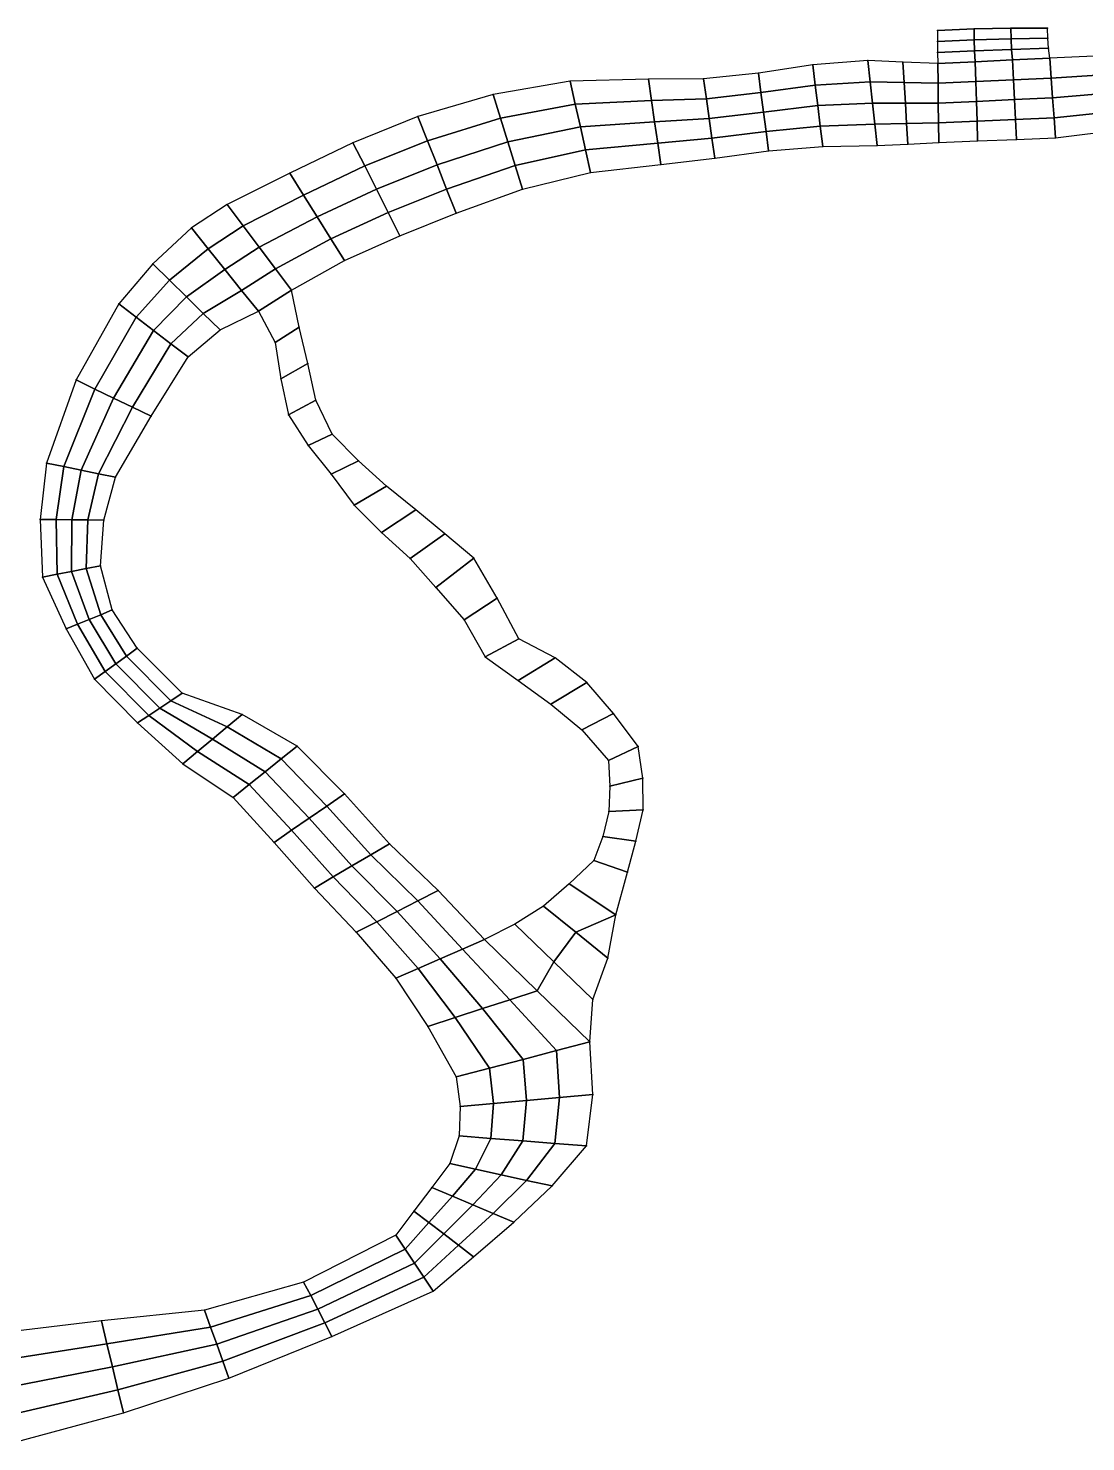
# Model space of a CAD drawing. Extents: x 391089 to 406232, y 6461839 to 6471033.
# Drawn here: x 396727 to 398643, y 6464201 to 6466760 of the extents above; entities that cross this region are included whole.
import ezdxf

# ---------------------------------------------------------------- set-up
doc = ezdxf.new("R2010")
doc.units = 0
for name, color, linetype in [('MESH_BOUND', 25, 'CONTINUOUS'), ('MESH_ELEMS', 18, 'CONTINUOUS'), ('MESH_NDSTRNGS', 17, 'CONTINUOUS'), ('MESH_NODES', 18, 'CONTINUOUS')]:
    doc.layers.add(name, color=color, linetype=linetype)

msp = doc.modelspace()

# ---------------------------------------------------------------- linework, layer by layer
at = {"layer": 'MESH_BOUND', "color": 25}
for points in [[(398440.506, 6466758.87, -0.502), (398374, 6466756.2, -0.502)], [(398374, 6466756.2, -0.502), (398374, 6466736.19, -0.502)], [(398507.041, 6466760.1, -0.502), (398440.506, 6466758.87, -0.502)], [(398573.6, 6466760.1, -0.503), (398507.041, 6466760.1, -0.502)], [(398574.15, 6466742.06, -0.503), (398573.6, 6466760.1, -0.503)], [(398575.334, 6466724.07, -0.548), (398574.15, 6466742.06, -0.503)], [(398374, 6466736.19, -0.502), (398374.209, 6466716.18, -0.507)], [(398374.209, 6466716.18, -0.507), (398374.85, 6466696.18, -0.644)], [(398577.619, 6466706.16, -0.896), (398575.334, 6466724.07, -0.548)], [(398148.413, 6466693.99, -0.838), (398049.806, 6466678.96, -0.922)], [(398248.01, 6466701.51, -0.782), (398148.413, 6466693.99, -0.838)], [(398311.43, 6466698.84, -0.735), (398248.01, 6466701.51, -0.782)], [(398374.85, 6466696.18, -0.644), (398311.43, 6466698.84, -0.735)], [(398697.674, 6466711.51, -1.21), (398577.619, 6466706.16, -0.896)], [(397850.862, 6466668.19, -1.063), (397708.983, 6466664.3, -1.068)], [(397950.651, 6466668.48, -1.01), (397850.862, 6466668.19, -1.063)], [(398049.806, 6466678.96, -0.922), (397950.651, 6466668.48, -1.01)], [(397569.343, 6466640.05, -1.029), (397433.137, 6466600.11, -0.996)], [(397708.983, 6466664.3, -1.068), (397569.343, 6466640.05, -1.029)], [(397433.137, 6466600.11, -0.996), (397315.493, 6466552.93, -1.01)], [(398587.827, 6466561.68, -1.343), (398709.532, 6466576.94, -1.195)], [(397315.493, 6466552.93, -1.01), (397201.257, 6466497.53, -1.034)], [(397970.703, 6466525.09, -1.355), (398068.342, 6466538.03, -1.371)], [(398068.342, 6466538.03, -1.371), (398166.296, 6466546.2, -1.389)], [(398166.296, 6466546.2, -1.389), (398264.779, 6466547.84, -1.391)], [(398264.779, 6466547.84, -1.391), (398320.64, 6466550.5, -1.398)], [(398320.64, 6466550.5, -1.398), (398376.501, 6466553.16, -1.474)], [(398376.501, 6466553.16, -1.474), (398446.943, 6466556, -1.569)], [(398446.943, 6466556, -1.569), (398517.385, 6466558.84, -1.529)], [(398517.385, 6466558.84, -1.529), (398587.827, 6466561.68, -1.343)], [(397745.879, 6466498.71, -1.239), (397872.9, 6466513.43, -1.327)], [(397872.9, 6466513.43, -1.327), (397970.703, 6466525.09, -1.355)], [(397201.257, 6466497.53, -1.034), (397087.487, 6466441.29, -1.041)], [(397622.46, 6466468.75, -1.039), (397745.879, 6466498.71, -1.239)], [(397502.293, 6466425.04, -0.774), (397622.46, 6466468.75, -1.039)], [(397087.487, 6466441.29, -1.041), (397022.806, 6466398.79, -1.108)], [(397400.255, 6466384.46, -0.585), (397502.293, 6466425.04, -0.774)], [(397022.806, 6466398.79, -1.108), (396952.929, 6466333.77, -1.285)], [(397299.982, 6466339.53, -0.519), (397400.255, 6466384.46, -0.585)], [(396952.929, 6466333.77, -1.285), (396891.4, 6466261.05, -1.47)], [(397204.2, 6466285.8, -0.508), (397299.982, 6466339.53, -0.519)], [(397218.082, 6466219.21, -0.508), (397204.2, 6466285.8, -0.508)], [(396891.4, 6466261.05, -1.47), (396814.082, 6466123.32, -1.551)], [(397074.946, 6466213.88, -0.507), (397144.2, 6466247.6, -0.507)], [(397144.2, 6466247.6, -0.507), (397174.578, 6466191.19, -0.508)], [(397016.85, 6466165, -0.523), (397074.946, 6466213.88, -0.507)], [(397233.604, 6466152.97, -0.509), (397218.082, 6466219.21, -0.508)], [(397174.578, 6466191.19, -0.508), (397184.794, 6466125.42, -0.509)], [(396949.936, 6466057.78, -0.593), (397016.85, 6466165, -0.523)], [(397248.178, 6466086.53, -0.51), (397233.604, 6466152.97, -0.509)], [(396814.082, 6466123.32, -1.551), (396760.55, 6465972.9, -1.555)], [(397184.794, 6466125.42, -0.509), (397198.532, 6466060.26, -0.51)], [(397277.824, 6466025.44, -0.512), (397248.178, 6466086.53, -0.51)], [(396885.625, 6465947.17, -0.754), (396949.936, 6466057.78, -0.593)], [(397198.532, 6466060.26, -0.51), (397234.209, 6466004.65, -0.512)], [(397325.6, 6465977.1, -0.512), (397277.824, 6466025.44, -0.512)], [(397234.209, 6466004.65, -0.512), (397275.925, 6465952.8, -0.512)], [(397376.156, 6465931.18, -0.51), (397325.6, 6465977.1, -0.512)], [(396760.55, 6465972.9, -1.555), (396749.129, 6465870.75, -1.583)], [(397275.925, 6465952.8, -0.512), (397317.823, 6465896.37, -0.51)], [(396863.964, 6465869.61, -0.966), (396885.625, 6465947.17, -0.754)], [(397429.411, 6465888.42, -0.507), (397376.156, 6465931.18, -0.51)], [(397317.823, 6465896.37, -0.51), (397367.402, 6465847.25, -0.507)], [(397482.131, 6465845, -0.506), (397429.411, 6465888.42, -0.507)], [(396749.129, 6465870.75, -1.583), (396753.392, 6465766.29, -1.698)], [(396858.32, 6465786.96, -1.111), (396863.964, 6465869.61, -0.966)], [(397367.402, 6465847.25, -0.507), (397419.183, 6465799.94, -0.506)], [(397534.2, 6465800.8, -0.506), (397482.131, 6465845, -0.506)], [(397419.183, 6465799.94, -0.506), (397465.8, 6465747.3, -0.506)], [(397576.582, 6465728.48, -0.507), (397534.2, 6465800.8, -0.506)], [(396879.476, 6465706.95, -1.102), (396858.32, 6465786.96, -1.111)], [(396753.392, 6465766.29, -1.698), (396795.79, 6465672.66, -1.87)], [(397465.8, 6465747.3, -0.506), (397516.86, 6465689.32, -0.507)], [(397615.8, 6465654.4, -0.516), (397576.582, 6465728.48, -0.507)], [(396924.6, 6465637.5, -0.967), (396879.476, 6465706.95, -1.102)], [(396795.79, 6465672.66, -1.87), (396847.096, 6465581.56, -1.981)], [(397516.86, 6465689.32, -0.507), (397555.2, 6465622.2, -0.516)], [(397681.689, 6465620.46, -0.566), (397615.8, 6465654.4, -0.516)], [(397005.91, 6465556.07, -0.811), (396924.6, 6465637.5, -0.967)], [(397555.2, 6465622.2, -0.516), (397614.649, 6465579.24, -0.566)], [(397739.042, 6465575.29, -0.655), (397681.689, 6465620.46, -0.566)], [(396847.096, 6465581.56, -1.981), (396925.294, 6465502.35, -1.901)], [(397614.649, 6465579.24, -0.566), (397674.098, 6465536.28, -0.655)], [(397787.463, 6465519.29, -0.688), (397739.042, 6465575.29, -0.655)], [(397114.707, 6465517.76, -0.737), (397005.91, 6465556.07, -0.811)], [(397214.525, 6465460.25, -0.82), (397114.707, 6465517.76, -0.737)], [(397674.098, 6465536.28, -0.655), (397730.175, 6465489.64, -0.688)], [(397831.8, 6465459.9, -0.618), (397787.463, 6465519.29, -0.688)], [(396925.294, 6465502.35, -1.901), (397007.221, 6465428.3, -1.644)], [(397730.175, 6465489.64, -0.688), (397778.2, 6465434.2, -0.618)], [(397299.852, 6465373.92, -1.005), (397214.525, 6465460.25, -0.82)], [(397840.647, 6465402.3, -0.547), (397831.8, 6465459.9, -0.618)], [(397007.221, 6465428.3, -1.644), (397098.65, 6465367.65, -1.345)], [(397778.2, 6465434.2, -0.618), (397780.578, 6465387.85, -0.547)], [(397780.578, 6465387.85, -0.547), (397779.232, 6465341.86, -0.545)], [(397841.4, 6465345.04, -0.545), (397840.647, 6465402.3, -0.547)], [(397098.65, 6465367.65, -1.345), (397172.655, 6465286.04, -1.075)], [(397381.56, 6465283.29, -1.109), (397299.852, 6465373.92, -1.005)], [(397779.232, 6465341.86, -0.545), (397768.121, 6465296.8, -0.558)], [(397827.825, 6465288.37, -0.558), (397841.4, 6465345.04, -0.545)], [(397172.655, 6465286.04, -1.075), (397245.648, 6465203.5, -0.884)], [(397469.939, 6465198.92, -1.078), (397381.56, 6465283.29, -1.109)], [(397768.121, 6465296.8, -0.558), (397751.5, 6465253.5, -0.56)], [(397812.548, 6465232.14, -0.56), (397827.825, 6465288.37, -0.558)], [(397751.5, 6465253.5, -0.56), (397707.252, 6465211.08, -0.598)], [(397791.558, 6465155.05, -0.62), (397812.548, 6465232.14, -0.56)], [(397707.252, 6465211.08, -0.598), (397660.873, 6465170.61, -0.671)], [(397245.648, 6465203.5, -0.884), (397321.391, 6465123.47, -0.857)], [(397553.7, 6465110.1, -0.959), (397469.939, 6465198.92, -1.078)], [(397660.873, 6465170.61, -0.671), (397608.653, 6465137.98, -0.752)], [(397777.346, 6465076.41, -0.674), (397791.558, 6465155.05, -0.62)], [(397608.653, 6465137.98, -0.752), (397553.7, 6465110.1, -0.959)], [(397321.391, 6465123.47, -0.857), (397393.4, 6465040.25, -0.982)], [(397749.779, 6465001.79, -0.749), (397777.346, 6465076.41, -0.674)], [(397393.4, 6465040.25, -0.982), (397450.843, 6464952.96, -1.175)], [(397744.65, 6464924.75, -0.908), (397749.779, 6465001.79, -0.749)], [(397450.843, 6464952.96, -1.175), (397502.3, 6464861.7, -1.369)], [(397749.74, 6464829.36, -0.916), (397744.65, 6464924.75, -0.908)], [(397502.3, 6464861.7, -1.369), (397509.821, 6464808.11, -1.484)], [(397738.698, 6464736.59, -1.034), (397749.74, 6464829.36, -0.916)], [(397509.821, 6464808.11, -1.484), (397507.647, 6464754.58, -1.456)], [(397507.647, 6464754.58, -1.456), (397491.225, 6464704.57, -1.273)], [(397676.074, 6464664.02, -1.391), (397738.698, 6464736.59, -1.034)], [(397491.225, 6464704.57, -1.273), (397458.611, 6464661.39, -1.022)], [(397458.611, 6464661.39, -1.022), (397425.999, 6464618.21, -0.871)], [(397606.575, 6464598.34, -1.872), (397676.074, 6464664.02, -1.391)], [(397425.999, 6464618.21, -0.871), (397393.383, 6464575.03, -0.883)], [(397533.76, 6464535.99, -2.222), (397606.575, 6464598.34, -1.872)], [(397393.383, 6464575.03, -0.883), (397226.132, 6464490.12, -0.944)], [(397460.945, 6464473.64, -2.341), (397533.76, 6464535.99, -2.222)], [(397226.132, 6464490.12, -0.944), (397046.554, 6464438.87, -0.971)], [(397277.418, 6464391.25, -2.336), (397460.945, 6464473.64, -2.341)], [(397046.554, 6464438.87, -0.971), (396859.738, 6464419.93, -1.006)], [(396859.738, 6464419.93, -1.006), (396673.279, 6464397.68, -1.081)], [(397090.848, 6464316.26, -2.259), (397277.418, 6464391.25, -2.336)], [(396899.805, 6464253.33, -2.105), (397090.848, 6464316.26, -2.259)], [(396705.567, 6464200.94, -1.947), (396899.805, 6464253.33, -2.105)]]:
    msp.add_polyline3d(points, dxfattribs=at)
at = {"layer": 'MESH_ELEMS', "color": 178}
for points in [[(398440.506, 6466758.87, -0.502), (398374, 6466756.2, -0.502), (398374, 6466736.19, -0.502), (398440.699, 6466739.06, -0.502)], [(398507.041, 6466760.1, -0.502), (398440.506, 6466758.87, -0.502), (398440.699, 6466739.06, -0.502), (398507.416, 6466740.97, -0.502)], [(398573.6, 6466760.1, -0.503), (398507.041, 6466760.1, -0.502), (398507.416, 6466740.97, -0.502), (398574.15, 6466742.06, -0.503)], [(398574.15, 6466742.06, -0.503), (398507.416, 6466740.97, -0.502), (398508.283, 6466721.87, -0.533), (398575.334, 6466724.07, -0.548)], [(398440.699, 6466739.06, -0.502), (398374, 6466736.19, -0.502), (398374.209, 6466716.18, -0.507), (398441.241, 6466719.26, -0.512)], [(398441.241, 6466719.26, -0.512), (398374.209, 6466716.18, -0.507), (398374.85, 6466696.18, -0.644), (398442.44, 6466699.51, -0.637)], [(398507.416, 6466740.97, -0.502), (398440.699, 6466739.06, -0.502), (398441.241, 6466719.26, -0.512), (398508.283, 6466721.87, -0.533)], [(398508.283, 6466721.87, -0.533), (398441.241, 6466719.26, -0.512), (398442.44, 6466699.51, -0.637), (398510.029, 6466702.83, -0.715)], [(398575.334, 6466724.07, -0.548), (398508.283, 6466721.87, -0.533), (398510.029, 6466702.83, -0.715), (398577.619, 6466706.16, -0.896)], [(398148.413, 6466693.99, -0.838), (398049.806, 6466678.96, -0.922), (398054.441, 6466643.73, -1.17), (398152.884, 6466657.04, -1.076)], [(398248.01, 6466701.51, -0.782), (398148.413, 6466693.99, -0.838), (398152.884, 6466657.04, -1.076), (398252.203, 6466663.09, -1.023)], [(398311.43, 6466698.84, -0.735), (398248.01, 6466701.51, -0.782), (398252.203, 6466663.09, -1.023), (398313.733, 6466661.76, -0.984)], [(398374.85, 6466696.18, -0.644), (398311.43, 6466698.84, -0.735), (398313.733, 6466661.76, -0.984), (398375.263, 6466660.42, -0.979)], [(398442.44, 6466699.51, -0.637), (398374.85, 6466696.18, -0.644), (398375.263, 6466660.42, -0.979), (398443.566, 6466663.63, -1.049)], [(398510.029, 6466702.83, -0.715), (398442.44, 6466699.51, -0.637), (398443.566, 6466663.63, -1.049), (398511.868, 6466666.84, -1.168)], [(398577.619, 6466706.16, -0.896), (398510.029, 6466702.83, -0.715), (398511.868, 6466666.84, -1.168), (398580.171, 6466670.04, -1.295)], [(398697.674, 6466711.51, -1.21), (398577.619, 6466706.16, -0.896), (398580.171, 6466670.04, -1.295), (398700.639, 6466677.87, -1.39)], [(397850.862, 6466668.19, -1.063), (397708.983, 6466664.3, -1.068), (397718.207, 6466622.9, -1.297), (397856.372, 6466629.5, -1.329)], [(397950.651, 6466668.48, -1.01), (397850.862, 6466668.19, -1.063), (397856.372, 6466629.5, -1.329), (397955.664, 6466632.63, -1.276)], [(398049.806, 6466678.96, -0.922), (397950.651, 6466668.48, -1.01), (397955.664, 6466632.63, -1.276), (398054.441, 6466643.73, -1.17)], [(398511.868, 6466666.84, -1.168), (398443.566, 6466663.63, -1.049), (398444.691, 6466627.75, -1.547), (398513.707, 6466630.84, -1.622)], [(398580.171, 6466670.04, -1.295), (398511.868, 6466666.84, -1.168), (398513.707, 6466630.84, -1.622), (398582.723, 6466633.92, -1.605)], [(398700.639, 6466677.87, -1.39), (398580.171, 6466670.04, -1.295), (398582.723, 6466633.92, -1.605), (398703.603, 6466644.23, -1.562)], [(397569.343, 6466640.05, -1.029), (397433.137, 6466600.11, -0.996), (397450.426, 6466556.34, -1.038), (397582.622, 6466597.23, -1.176)], [(397708.983, 6466664.3, -1.068), (397569.343, 6466640.05, -1.029), (397582.622, 6466597.23, -1.176), (397718.207, 6466622.9, -1.297)], [(398054.441, 6466643.73, -1.17), (397955.664, 6466632.63, -1.276), (397960.677, 6466596.79, -1.627), (398059.075, 6466608.49, -1.529)], [(398152.884, 6466657.04, -1.076), (398054.441, 6466643.73, -1.17), (398059.075, 6466608.49, -1.529), (398157.355, 6466620.1, -1.452)], [(398252.203, 6466663.09, -1.023), (398152.884, 6466657.04, -1.076), (398157.355, 6466620.1, -1.452), (398256.395, 6466624.68, -1.417)], [(398313.733, 6466661.76, -0.984), (398252.203, 6466663.09, -1.023), (398256.395, 6466624.68, -1.417), (398316.035, 6466624.67, -1.399)], [(398375.263, 6466660.42, -0.979), (398313.733, 6466661.76, -0.984), (398316.035, 6466624.67, -1.399), (398375.675, 6466624.67, -1.438)], [(398443.566, 6466663.63, -1.049), (398375.263, 6466660.42, -0.979), (398375.675, 6466624.67, -1.438), (398444.691, 6466627.75, -1.547)], [(398703.603, 6466644.23, -1.562), (398582.723, 6466633.92, -1.605), (398585.275, 6466597.8, -1.505), (398706.567, 6466610.58, -1.375)], [(397718.207, 6466622.9, -1.297), (397582.622, 6466597.23, -1.176), (397595.902, 6466554.4, -1.326), (397727.431, 6466581.51, -1.568)], [(397856.372, 6466629.5, -1.329), (397718.207, 6466622.9, -1.297), (397727.431, 6466581.51, -1.568), (397861.881, 6466590.81, -1.66)], [(397955.664, 6466632.63, -1.276), (397856.372, 6466629.5, -1.329), (397861.881, 6466590.81, -1.66), (397960.677, 6466596.79, -1.627)], [(398157.355, 6466620.1, -1.452), (398059.075, 6466608.49, -1.529), (398063.708, 6466573.26, -1.506), (398161.825, 6466583.15, -1.489)], [(398256.395, 6466624.68, -1.417), (398157.355, 6466620.1, -1.452), (398161.825, 6466583.15, -1.489), (398260.587, 6466586.26, -1.48)], [(398316.035, 6466624.67, -1.399), (398256.395, 6466624.68, -1.417), (398260.587, 6466586.26, -1.48), (398318.338, 6466587.59, -1.481)], [(398375.675, 6466624.67, -1.438), (398316.035, 6466624.67, -1.399), (398318.338, 6466587.59, -1.481), (398376.088, 6466588.92, -1.551)], [(398444.691, 6466627.75, -1.547), (398375.675, 6466624.67, -1.438), (398376.088, 6466588.92, -1.551), (398445.817, 6466591.88, -1.658)], [(398513.707, 6466630.84, -1.622), (398444.691, 6466627.75, -1.547), (398445.817, 6466591.88, -1.658), (398515.546, 6466594.84, -1.653)], [(398582.723, 6466633.92, -1.605), (398513.707, 6466630.84, -1.622), (398515.546, 6466594.84, -1.653), (398585.275, 6466597.8, -1.505)], [(397433.137, 6466600.11, -0.996), (397315.493, 6466552.93, -1.01), (397336.684, 6466510.81, -0.976), (397450.426, 6466556.34, -1.038)], [(397582.622, 6466597.23, -1.176), (397450.426, 6466556.34, -1.038), (397467.715, 6466512.58, -1.024), (397595.902, 6466554.4, -1.326)], [(397861.881, 6466590.81, -1.66), (397727.431, 6466581.51, -1.568), (397736.655, 6466540.11, -1.425), (397867.391, 6466552.12, -1.526)], [(397960.677, 6466596.79, -1.627), (397861.881, 6466590.81, -1.66), (397867.391, 6466552.12, -1.526), (397965.69, 6466560.94, -1.534)], [(398059.075, 6466608.49, -1.529), (397960.677, 6466596.79, -1.627), (397965.69, 6466560.94, -1.534), (398063.708, 6466573.26, -1.506)], [(398376.088, 6466588.92, -1.551), (398318.338, 6466587.59, -1.481), (398320.64, 6466550.5, -1.398), (398376.501, 6466553.16, -1.474)], [(398445.817, 6466591.88, -1.658), (398376.088, 6466588.92, -1.551), (398376.501, 6466553.16, -1.474), (398446.943, 6466556, -1.569)], [(398515.546, 6466594.84, -1.653), (398445.817, 6466591.88, -1.658), (398446.943, 6466556, -1.569), (398517.385, 6466558.84, -1.529)], [(398585.275, 6466597.8, -1.505), (398515.546, 6466594.84, -1.653), (398517.385, 6466558.84, -1.529), (398587.827, 6466561.68, -1.343)], [(398706.567, 6466610.58, -1.375), (398585.275, 6466597.8, -1.505), (398587.827, 6466561.68, -1.343), (398709.532, 6466576.94, -1.195)], [(397727.431, 6466581.51, -1.568), (397595.902, 6466554.4, -1.326), (397609.181, 6466511.58, -1.184), (397736.655, 6466540.11, -1.425)], [(398063.708, 6466573.26, -1.506), (397965.69, 6466560.94, -1.534), (397970.703, 6466525.09, -1.355), (398068.342, 6466538.03, -1.371)], [(398161.825, 6466583.15, -1.489), (398063.708, 6466573.26, -1.506), (398068.342, 6466538.03, -1.371), (398166.296, 6466546.2, -1.389)], [(398260.587, 6466586.26, -1.48), (398161.825, 6466583.15, -1.489), (398166.296, 6466546.2, -1.389), (398264.779, 6466547.84, -1.391)], [(398318.338, 6466587.59, -1.481), (398260.587, 6466586.26, -1.48), (398264.779, 6466547.84, -1.391), (398320.64, 6466550.5, -1.398)], [(397315.493, 6466552.93, -1.01), (397201.257, 6466497.53, -1.034), (397225.938, 6466458.03, -0.974), (397336.684, 6466510.81, -0.976)], [(397450.426, 6466556.34, -1.038), (397336.684, 6466510.81, -0.976), (397357.874, 6466468.69, -0.836), (397467.715, 6466512.58, -1.024)], [(397595.902, 6466554.4, -1.326), (397467.715, 6466512.58, -1.024), (397485.004, 6466468.81, -0.871), (397609.181, 6466511.58, -1.184)], [(397736.655, 6466540.11, -1.425), (397609.181, 6466511.58, -1.184), (397622.46, 6466468.75, -1.039), (397745.879, 6466498.71, -1.239)], [(397867.391, 6466552.12, -1.526), (397736.655, 6466540.11, -1.425), (397745.879, 6466498.71, -1.239), (397872.9, 6466513.43, -1.327)], [(397965.69, 6466560.94, -1.534), (397867.391, 6466552.12, -1.526), (397872.9, 6466513.43, -1.327), (397970.703, 6466525.09, -1.355)], [(397467.715, 6466512.58, -1.024), (397357.874, 6466468.69, -0.836), (397379.065, 6466426.58, -0.657), (397485.004, 6466468.81, -0.871)], [(397609.181, 6466511.58, -1.184), (397485.004, 6466468.81, -0.871), (397502.293, 6466425.04, -0.774), (397622.46, 6466468.75, -1.039)], [(397201.257, 6466497.53, -1.034), (397087.487, 6466441.29, -1.041), (397116.665, 6466402.42, -0.978), (397225.938, 6466458.03, -0.974)], [(397336.684, 6466510.81, -0.976), (397225.938, 6466458.03, -0.974), (397250.62, 6466418.53, -0.785), (397357.874, 6466468.69, -0.836)], [(397357.874, 6466468.69, -0.836), (397250.62, 6466418.53, -0.785), (397275.301, 6466379.03, -0.588), (397379.065, 6466426.58, -0.657)], [(397485.004, 6466468.81, -0.871), (397379.065, 6466426.58, -0.657), (397400.255, 6466384.46, -0.585), (397502.293, 6466425.04, -0.774)], [(397087.487, 6466441.29, -1.041), (397022.806, 6466398.79, -1.108), (397053.155, 6466360.99, -1.034), (397116.665, 6466402.42, -0.978)], [(397225.938, 6466458.03, -0.974), (397116.665, 6466402.42, -0.978), (397145.844, 6466363.54, -0.781), (397250.62, 6466418.53, -0.785)], [(397250.62, 6466418.53, -0.785), (397145.844, 6466363.54, -0.781), (397175.022, 6466324.67, -0.579), (397275.301, 6466379.03, -0.588)], [(397379.065, 6466426.58, -0.657), (397275.301, 6466379.03, -0.588), (397299.982, 6466339.53, -0.519), (397400.255, 6466384.46, -0.585)], [(397022.806, 6466398.79, -1.108), (396952.929, 6466333.77, -1.285), (396983.433, 6466303.8, -1.181), (397053.155, 6466360.99, -1.034)], [(397116.665, 6466402.42, -0.978), (397053.155, 6466360.99, -1.034), (397083.503, 6466323.2, -0.81), (397145.844, 6466363.54, -0.781)], [(397053.155, 6466360.99, -1.034), (396983.433, 6466303.8, -1.181), (397013.937, 6466273.83, -0.886), (397083.503, 6466323.2, -0.81)], [(397145.844, 6466363.54, -0.781), (397083.503, 6466323.2, -0.81), (397113.851, 6466285.4, -0.583), (397175.022, 6466324.67, -0.579)], [(397275.301, 6466379.03, -0.588), (397175.022, 6466324.67, -0.579), (397204.2, 6466285.8, -0.508), (397299.982, 6466339.53, -0.519)], [(396952.929, 6466333.77, -1.285), (396891.4, 6466261.05, -1.47), (396922.763, 6466237.04, -1.337), (396983.433, 6466303.8, -1.181)], [(397083.503, 6466323.2, -0.81), (397013.937, 6466273.83, -0.886), (397044.441, 6466243.85, -0.601), (397113.851, 6466285.4, -0.583)], [(397175.022, 6466324.67, -0.579), (397113.851, 6466285.4, -0.583), (397144.2, 6466247.6, -0.507), (397204.2, 6466285.8, -0.508)], [(396983.433, 6466303.8, -1.181), (396922.763, 6466237.04, -1.337), (396954.125, 6466213.03, -0.977), (397013.937, 6466273.83, -0.886)], [(397113.851, 6466285.4, -0.583), (397044.441, 6466243.85, -0.601), (397074.946, 6466213.88, -0.507), (397144.2, 6466247.6, -0.507)], [(397204.2, 6466285.8, -0.508), (397144.2, 6466247.6, -0.507), (397174.578, 6466191.19, -0.508), (397218.082, 6466219.21, -0.508)], [(396891.4, 6466261.05, -1.47), (396814.082, 6466123.32, -1.551), (396848.046, 6466106.93, -1.439), (396922.763, 6466237.04, -1.337)], [(397013.937, 6466273.83, -0.886), (396954.125, 6466213.03, -0.977), (396985.487, 6466189.01, -0.636), (397044.441, 6466243.85, -0.601)], [(396922.763, 6466237.04, -1.337), (396848.046, 6466106.93, -1.439), (396882.009, 6466090.55, -1.099), (396954.125, 6466213.03, -0.977)], [(397044.441, 6466243.85, -0.601), (396985.487, 6466189.01, -0.636), (397016.85, 6466165, -0.523), (397074.946, 6466213.88, -0.507)], [(396954.125, 6466213.03, -0.977), (396882.009, 6466090.55, -1.099), (396915.973, 6466074.16, -0.732), (396985.487, 6466189.01, -0.636)], [(397218.082, 6466219.21, -0.508), (397174.578, 6466191.19, -0.508), (397184.794, 6466125.42, -0.509), (397233.604, 6466152.97, -0.509)], [(396985.487, 6466189.01, -0.636), (396915.973, 6466074.16, -0.732), (396949.936, 6466057.78, -0.593), (397016.85, 6466165, -0.523)], [(397233.604, 6466152.97, -0.509), (397184.794, 6466125.42, -0.509), (397198.532, 6466060.26, -0.51), (397248.178, 6466086.53, -0.51)], [(396814.082, 6466123.32, -1.551), (396760.55, 6465972.9, -1.555), (396791.819, 6465966.47, -1.527), (396848.046, 6466106.93, -1.439)], [(396848.046, 6466106.93, -1.439), (396791.819, 6465966.47, -1.527), (396823.088, 6465960.04, -1.307), (396882.009, 6466090.55, -1.099)], [(396882.009, 6466090.55, -1.099), (396823.088, 6465960.04, -1.307), (396854.356, 6465953.6, -0.935), (396915.973, 6466074.16, -0.732)], [(397248.178, 6466086.53, -0.51), (397198.532, 6466060.26, -0.51), (397234.209, 6466004.65, -0.512), (397277.824, 6466025.44, -0.512)], [(396915.973, 6466074.16, -0.732), (396854.356, 6465953.6, -0.935), (396885.625, 6465947.17, -0.754), (396949.936, 6466057.78, -0.593)], [(397277.824, 6466025.44, -0.512), (397234.209, 6466004.65, -0.512), (397275.925, 6465952.8, -0.512), (397325.6, 6465977.1, -0.512)], [(397325.6, 6465977.1, -0.512), (397275.925, 6465952.8, -0.512), (397317.823, 6465896.37, -0.51), (397376.156, 6465931.18, -0.51)], [(396760.55, 6465972.9, -1.555), (396749.129, 6465870.75, -1.583), (396777.837, 6465870.47, -1.653), (396791.819, 6465966.47, -1.527)], [(396791.819, 6465966.47, -1.527), (396777.837, 6465870.47, -1.653), (396806.546, 6465870.18, -1.572), (396823.088, 6465960.04, -1.307)], [(396823.088, 6465960.04, -1.307), (396806.546, 6465870.18, -1.572), (396835.255, 6465869.9, -1.193), (396854.356, 6465953.6, -0.935)], [(396854.356, 6465953.6, -0.935), (396835.255, 6465869.9, -1.193), (396863.964, 6465869.61, -0.966), (396885.625, 6465947.17, -0.754)], [(397376.156, 6465931.18, -0.51), (397317.823, 6465896.37, -0.51), (397367.402, 6465847.25, -0.507), (397429.411, 6465888.42, -0.507)], [(397429.411, 6465888.42, -0.507), (397367.402, 6465847.25, -0.507), (397419.183, 6465799.94, -0.506), (397482.131, 6465845, -0.506)], [(396749.129, 6465870.75, -1.583), (396753.392, 6465766.29, -1.698), (396779.624, 6465771.45, -1.819), (396777.837, 6465870.47, -1.653)], [(396777.837, 6465870.47, -1.653), (396779.624, 6465771.45, -1.819), (396805.856, 6465776.62, -1.794), (396806.546, 6465870.18, -1.572)], [(396806.546, 6465870.18, -1.572), (396805.856, 6465776.62, -1.794), (396832.088, 6465781.79, -1.38), (396835.255, 6465869.9, -1.193)], [(396835.255, 6465869.9, -1.193), (396832.088, 6465781.79, -1.38), (396858.32, 6465786.96, -1.111), (396863.964, 6465869.61, -0.966)], [(397482.131, 6465845, -0.506), (397419.183, 6465799.94, -0.506), (397465.8, 6465747.3, -0.506), (397534.2, 6465800.8, -0.506)], [(397534.2, 6465800.8, -0.506), (397465.8, 6465747.3, -0.506), (397516.86, 6465689.32, -0.507), (397576.582, 6465728.48, -0.507)], [(396753.392, 6465766.29, -1.698), (396795.79, 6465672.66, -1.87), (396816.711, 6465681.23, -1.963), (396779.624, 6465771.45, -1.819)], [(396779.624, 6465771.45, -1.819), (396816.711, 6465681.23, -1.963), (396837.633, 6465689.81, -1.873), (396805.856, 6465776.62, -1.794)], [(396805.856, 6465776.62, -1.794), (396837.633, 6465689.81, -1.873), (396858.555, 6465698.38, -1.396), (396832.088, 6465781.79, -1.38)], [(396832.088, 6465781.79, -1.38), (396858.555, 6465698.38, -1.396), (396879.476, 6465706.95, -1.102), (396858.32, 6465786.96, -1.111)], [(397576.582, 6465728.48, -0.507), (397516.86, 6465689.32, -0.507), (397555.2, 6465622.2, -0.516), (397615.8, 6465654.4, -0.516)], [(396837.633, 6465689.81, -1.873), (396885.848, 6465609.53, -1.775), (396905.224, 6465623.51, -1.254), (396858.555, 6465698.38, -1.396)], [(396858.555, 6465698.38, -1.396), (396905.224, 6465623.51, -1.254), (396924.6, 6465637.5, -0.967), (396879.476, 6465706.95, -1.102)], [(396795.79, 6465672.66, -1.87), (396847.096, 6465581.56, -1.981), (396866.472, 6465595.54, -1.996), (396816.711, 6465681.23, -1.963)], [(396816.711, 6465681.23, -1.963), (396866.472, 6465595.54, -1.996), (396885.848, 6465609.53, -1.775), (396837.633, 6465689.81, -1.873)], [(397615.8, 6465654.4, -0.516), (397555.2, 6465622.2, -0.516), (397614.649, 6465579.24, -0.566), (397681.689, 6465620.46, -0.566)], [(396905.224, 6465623.51, -1.254), (396885.848, 6465609.53, -1.775), (396965.602, 6465529.21, -1.564), (396985.756, 6465542.64, -1.062)], [(396924.6, 6465637.5, -0.967), (396905.224, 6465623.51, -1.254), (396985.756, 6465542.64, -1.062), (397005.91, 6465556.07, -0.811)], [(397681.689, 6465620.46, -0.566), (397614.649, 6465579.24, -0.566), (397674.098, 6465536.28, -0.655), (397739.042, 6465575.29, -0.655)], [(396866.472, 6465595.54, -1.996), (396847.096, 6465581.56, -1.981), (396925.294, 6465502.35, -1.901), (396945.448, 6465515.78, -1.859)], [(396885.848, 6465609.53, -1.775), (396866.472, 6465595.54, -1.996), (396945.448, 6465515.78, -1.859), (396965.602, 6465529.21, -1.564)], [(397739.042, 6465575.29, -0.655), (397674.098, 6465536.28, -0.655), (397730.175, 6465489.64, -0.688), (397787.463, 6465519.29, -0.688)], [(396985.756, 6465542.64, -1.062), (396965.602, 6465529.21, -1.564), (397060.964, 6465473.03, -1.362), (397087.835, 6465495.39, -0.943)], [(397005.91, 6465556.07, -0.811), (396985.756, 6465542.64, -1.062), (397087.835, 6465495.39, -0.943), (397114.707, 6465517.76, -0.737)], [(396945.448, 6465515.78, -1.859), (396925.294, 6465502.35, -1.901), (397007.221, 6465428.3, -1.644), (397034.092, 6465450.66, -1.61)], [(396965.602, 6465529.21, -1.564), (396945.448, 6465515.78, -1.859), (397034.092, 6465450.66, -1.61), (397060.964, 6465473.03, -1.362)], [(397114.707, 6465517.76, -0.737), (397087.835, 6465495.39, -0.943), (397185.556, 6465437.1, -0.985), (397214.525, 6465460.25, -0.82)], [(397787.463, 6465519.29, -0.688), (397730.175, 6465489.64, -0.688), (397778.2, 6465434.2, -0.618), (397831.8, 6465459.9, -0.618)], [(397087.835, 6465495.39, -0.943), (397060.964, 6465473.03, -1.362), (397156.588, 6465413.95, -1.277), (397185.556, 6465437.1, -0.985)], [(397060.964, 6465473.03, -1.362), (397034.092, 6465450.66, -1.61), (397127.619, 6465390.8, -1.374), (397156.588, 6465413.95, -1.277)], [(397034.092, 6465450.66, -1.61), (397007.221, 6465428.3, -1.644), (397098.65, 6465367.65, -1.345), (397127.619, 6465390.8, -1.374)], [(397185.556, 6465437.1, -0.985), (397156.588, 6465413.95, -1.277), (397236.253, 6465329.98, -1.286), (397268.053, 6465351.95, -1.138)], [(397214.525, 6465460.25, -0.82), (397185.556, 6465437.1, -0.985), (397268.053, 6465351.95, -1.138), (397299.852, 6465373.92, -1.005)], [(397778.2, 6465434.2, -0.618), (397780.578, 6465387.85, -0.547), (397840.647, 6465402.3, -0.547), (397831.8, 6465459.9, -0.618)], [(397156.588, 6465413.95, -1.277), (397127.619, 6465390.8, -1.374), (397204.454, 6465308.01, -1.189), (397236.253, 6465329.98, -1.286)], [(397127.619, 6465390.8, -1.374), (397098.65, 6465367.65, -1.345), (397172.655, 6465286.04, -1.075), (397204.454, 6465308.01, -1.189)], [(397780.578, 6465387.85, -0.547), (397779.232, 6465341.86, -0.545), (397841.4, 6465345.04, -0.545), (397840.647, 6465402.3, -0.547)], [(397299.852, 6465373.92, -1.005), (397268.053, 6465351.95, -1.138), (397347.582, 6465263.34, -1.228), (397381.56, 6465283.29, -1.109)], [(397268.053, 6465351.95, -1.138), (397236.253, 6465329.98, -1.286), (397313.604, 6465243.39, -1.289), (397347.582, 6465263.34, -1.228)], [(397779.232, 6465341.86, -0.545), (397768.121, 6465296.8, -0.558), (397827.825, 6465288.37, -0.558), (397841.4, 6465345.04, -0.545)], [(397236.253, 6465329.98, -1.286), (397204.454, 6465308.01, -1.189), (397279.626, 6465223.45, -1.058), (397313.604, 6465243.39, -1.289)], [(397204.454, 6465308.01, -1.189), (397172.655, 6465286.04, -1.075), (397245.648, 6465203.5, -0.884), (397279.626, 6465223.45, -1.058)], [(397381.56, 6465283.29, -1.109), (397347.582, 6465263.34, -1.228), (397432.802, 6465180.06, -1.21), (397469.939, 6465198.92, -1.078)], [(397768.121, 6465296.8, -0.558), (397751.5, 6465253.5, -0.56), (397812.548, 6465232.14, -0.56), (397827.825, 6465288.37, -0.558)], [(397347.582, 6465263.34, -1.228), (397313.604, 6465243.39, -1.289), (397395.665, 6465161.2, -1.286), (397432.802, 6465180.06, -1.21)], [(397313.604, 6465243.39, -1.289), (397279.626, 6465223.45, -1.058), (397358.528, 6465142.34, -1.044), (397395.665, 6465161.2, -1.286)], [(397751.5, 6465253.5, -0.56), (397707.252, 6465211.08, -0.598), (397791.558, 6465155.05, -0.62), (397812.548, 6465232.14, -0.56)], [(397279.626, 6465223.45, -1.058), (397245.648, 6465203.5, -0.884), (397321.391, 6465123.47, -0.857), (397358.528, 6465142.34, -1.044)], [(397707.252, 6465211.08, -0.598), (397660.873, 6465170.61, -0.671), (397719.11, 6465123.51, -0.672), (397791.558, 6465155.05, -0.62)], [(397469.939, 6465198.92, -1.078), (397432.802, 6465180.06, -1.21), (397513.625, 6465092.64, -1.196), (397553.7, 6465110.1, -0.959)], [(397395.665, 6465161.2, -1.286), (397358.528, 6465142.34, -1.044), (397433.475, 6465057.71, -1.149), (397473.55, 6465075.17, -1.333)], [(397432.802, 6465180.06, -1.21), (397395.665, 6465161.2, -1.286), (397473.55, 6465075.17, -1.333), (397513.625, 6465092.64, -1.196)], [(397660.873, 6465170.61, -0.671), (397608.653, 6465137.98, -0.752), (397679.216, 6465069.89, -0.751), (397719.11, 6465123.51, -0.672)], [(397791.558, 6465155.05, -0.62), (397719.11, 6465123.51, -0.672), (397777.346, 6465076.41, -0.674), (397791.558, 6465155.05, -0.62)], [(397358.528, 6465142.34, -1.044), (397321.391, 6465123.47, -0.857), (397393.4, 6465040.25, -0.982), (397433.475, 6465057.71, -1.149)], [(397608.653, 6465137.98, -0.752), (397553.7, 6465110.1, -0.959), (397649.175, 6465017.42, -0.911), (397679.216, 6465069.89, -0.751)], [(397553.7, 6465110.1, -0.959), (397513.625, 6465092.64, -1.196), (397599.592, 6465001.31, -1.203), (397649.175, 6465017.42, -0.911)], [(397719.11, 6465123.51, -0.672), (397679.216, 6465069.89, -0.751), (397749.779, 6465001.79, -0.749), (397777.346, 6465076.41, -0.674)], [(397513.625, 6465092.64, -1.196), (397473.55, 6465075.17, -1.333), (397550.009, 6464985.19, -1.409), (397599.592, 6465001.31, -1.203)], [(397433.475, 6465057.71, -1.149), (397393.4, 6465040.25, -0.982), (397450.843, 6464952.96, -1.175), (397500.426, 6464969.08, -1.308)], [(397473.55, 6465075.17, -1.333), (397433.475, 6465057.71, -1.149), (397500.426, 6464969.08, -1.308), (397550.009, 6464985.19, -1.409)], [(397679.216, 6465069.89, -0.751), (397649.175, 6465017.42, -0.911), (397744.65, 6464924.75, -0.908), (397749.779, 6465001.79, -0.749)], [(397599.592, 6465001.31, -1.203), (397550.009, 6464985.19, -1.409), (397623.475, 6464893.23, -1.476), (397684.063, 6464908.99, -1.173)], [(397649.175, 6465017.42, -0.911), (397599.592, 6465001.31, -1.203), (397684.063, 6464908.99, -1.173), (397744.65, 6464924.75, -0.908)], [(397550.009, 6464985.19, -1.409), (397500.426, 6464969.08, -1.308), (397562.888, 6464877.46, -1.472), (397623.475, 6464893.23, -1.476)], [(397500.426, 6464969.08, -1.308), (397450.843, 6464952.96, -1.175), (397502.3, 6464861.7, -1.369), (397562.888, 6464877.46, -1.472)], [(397684.063, 6464908.99, -1.173), (397689.76, 6464824.05, -1.168), (397749.74, 6464829.36, -0.916), (397744.65, 6464924.75, -0.908)], [(397623.475, 6464893.23, -1.476), (397629.78, 6464818.74, -1.561), (397689.76, 6464824.05, -1.168), (397684.063, 6464908.99, -1.173)], [(397502.3, 6464861.7, -1.369), (397509.821, 6464808.11, -1.484), (397569.801, 6464813.42, -1.594), (397562.888, 6464877.46, -1.472)], [(397562.888, 6464877.46, -1.472), (397569.801, 6464813.42, -1.594), (397629.78, 6464818.74, -1.561), (397623.475, 6464893.23, -1.476)], [(397629.78, 6464818.74, -1.561), (397623.173, 6464745.59, -1.69), (397680.935, 6464741.09, -1.309), (397689.76, 6464824.05, -1.168)], [(397689.76, 6464824.05, -1.168), (397680.935, 6464741.09, -1.309), (397738.698, 6464736.59, -1.034), (397749.74, 6464829.36, -0.916)], [(397509.821, 6464808.11, -1.484), (397507.647, 6464754.58, -1.456), (397565.41, 6464750.09, -1.625), (397569.801, 6464813.42, -1.594)], [(397569.801, 6464813.42, -1.594), (397565.41, 6464750.09, -1.625), (397623.173, 6464745.59, -1.69), (397629.78, 6464818.74, -1.561)], [(397507.647, 6464754.58, -1.456), (397491.225, 6464704.57, -1.273), (397537.437, 6464694.43, -1.532), (397565.41, 6464750.09, -1.625)], [(397565.41, 6464750.09, -1.625), (397537.437, 6464694.43, -1.532), (397583.65, 6464684.29, -1.817), (397623.173, 6464745.59, -1.69)], [(397623.173, 6464745.59, -1.69), (397583.65, 6464684.29, -1.817), (397629.862, 6464674.15, -1.618), (397680.935, 6464741.09, -1.309)], [(397680.935, 6464741.09, -1.309), (397629.862, 6464674.15, -1.618), (397676.074, 6464664.02, -1.391), (397738.698, 6464736.59, -1.034)], [(397491.225, 6464704.57, -1.273), (397458.611, 6464661.39, -1.022), (397495.602, 6464645.63, -1.355), (397537.437, 6464694.43, -1.532)], [(397537.437, 6464694.43, -1.532), (397495.602, 6464645.63, -1.355), (397532.593, 6464629.86, -1.89), (397583.65, 6464684.29, -1.817)], [(397583.65, 6464684.29, -1.817), (397532.593, 6464629.86, -1.89), (397569.584, 6464614.1, -1.982), (397629.862, 6464674.15, -1.618)], [(397629.862, 6464674.15, -1.618), (397569.584, 6464614.1, -1.982), (397606.575, 6464598.34, -1.872), (397676.074, 6464664.02, -1.391)], [(397458.611, 6464661.39, -1.022), (397425.999, 6464618.21, -0.871), (397452.94, 6464597.65, -1.252), (397495.602, 6464645.63, -1.355)], [(397495.602, 6464645.63, -1.355), (397452.94, 6464597.65, -1.252), (397479.88, 6464577.1, -1.956), (397532.593, 6464629.86, -1.89)], [(397425.999, 6464618.21, -0.871), (397393.383, 6464575.03, -0.883), (397410.274, 6464549.68, -1.301), (397452.94, 6464597.65, -1.252)], [(397532.593, 6464629.86, -1.89), (397479.88, 6464577.1, -1.956), (397506.82, 6464556.54, -2.25), (397569.584, 6464614.1, -1.982)], [(397452.94, 6464597.65, -1.252), (397410.274, 6464549.68, -1.301), (397427.164, 6464524.34, -2.071), (397479.88, 6464577.1, -1.956)], [(397569.584, 6464614.1, -1.982), (397506.82, 6464556.54, -2.25), (397533.76, 6464535.99, -2.222), (397606.575, 6464598.34, -1.872)], [(397393.383, 6464575.03, -0.883), (397226.132, 6464490.12, -0.944), (397238.953, 6464465.41, -1.371), (397410.274, 6464549.68, -1.301)], [(397479.88, 6464577.1, -1.956), (397427.164, 6464524.34, -2.071), (397444.054, 6464498.99, -2.382), (397506.82, 6464556.54, -2.25)], [(397410.274, 6464549.68, -1.301), (397238.953, 6464465.41, -1.371), (397251.775, 6464440.69, -2.14), (397427.164, 6464524.34, -2.071)], [(397506.82, 6464556.54, -2.25), (397444.054, 6464498.99, -2.382), (397460.945, 6464473.64, -2.341), (397533.76, 6464535.99, -2.222)], [(397427.164, 6464524.34, -2.071), (397251.775, 6464440.69, -2.14), (397264.596, 6464415.97, -2.41), (397444.054, 6464498.99, -2.382)], [(397226.132, 6464490.12, -0.944), (397046.554, 6464438.87, -0.971), (397057.628, 6464408.22, -1.367), (397238.953, 6464465.41, -1.371)], [(397444.054, 6464498.99, -2.382), (397264.596, 6464415.97, -2.41), (397277.418, 6464391.25, -2.336), (397460.945, 6464473.64, -2.341)], [(397238.953, 6464465.41, -1.371), (397057.628, 6464408.22, -1.367), (397068.701, 6464377.57, -2.081), (397251.775, 6464440.69, -2.14)], [(397046.554, 6464438.87, -0.971), (396859.738, 6464419.93, -1.006), (396869.754, 6464378.28, -1.36), (397057.628, 6464408.22, -1.367)], [(397251.775, 6464440.69, -2.14), (397068.701, 6464377.57, -2.081), (397079.775, 6464346.91, -2.329), (397264.596, 6464415.97, -2.41)], [(396859.738, 6464419.93, -1.006), (396673.279, 6464397.68, -1.081), (396681.351, 6464348.49, -1.411), (396869.754, 6464378.28, -1.36)], [(397264.596, 6464415.97, -2.41), (397079.775, 6464346.91, -2.329), (397090.848, 6464316.26, -2.259), (397277.418, 6464391.25, -2.336)], [(397057.628, 6464408.22, -1.367), (396869.754, 6464378.28, -1.36), (396879.771, 6464336.63, -1.986), (397068.701, 6464377.57, -2.081)], [(396869.754, 6464378.28, -1.36), (396681.351, 6464348.49, -1.411), (396689.423, 6464299.31, -1.956), (396879.771, 6464336.63, -1.986)], [(397068.701, 6464377.57, -2.081), (396879.771, 6464336.63, -1.986), (396889.788, 6464294.98, -2.182), (397079.775, 6464346.91, -2.329)], [(396879.771, 6464336.63, -1.986), (396689.423, 6464299.31, -1.956), (396697.495, 6464250.13, -2.058), (396889.788, 6464294.98, -2.182)], [(397079.775, 6464346.91, -2.329), (396889.788, 6464294.98, -2.182), (396899.805, 6464253.33, -2.105), (397090.848, 6464316.26, -2.259)], [(396889.788, 6464294.98, -2.182), (396697.495, 6464250.13, -2.058), (396705.567, 6464200.94, -1.947), (396899.805, 6464253.33, -2.105)]]:
    msp.add_3dface(points, dxfattribs=at)
at = {"layer": 'MESH_NDSTRNGS', "color": 17}
for points in [[(398374, 6466756.2, -0.502), (398440.506, 6466758.87, -0.502)], [(398440.506, 6466758.87, -0.502), (398507.041, 6466760.1, -0.502)], [(398507.041, 6466760.1, -0.502), (398573.6, 6466760.1, -0.503)]]:
    msp.add_polyline3d(points, dxfattribs=at)
for p in [(398374, 6466756.2, -0.502), (398440.506, 6466758.87, -0.502), (398507.041, 6466760.1, -0.502), (398573.6, 6466760.1, -0.503)]:
    msp.add_point(p, dxfattribs=at)
at = {"layer": 'MESH_NODES', "color": 18}
for p in [(398374, 6466756.2, -0.502), (398440.506, 6466758.87, -0.502), (398507.041, 6466760.1, -0.502), (398573.6, 6466760.1, -0.503), (398574.15, 6466742.06, -0.503), (398374, 6466736.19, -0.502), (398374.209, 6466716.18, -0.507), (398440.699, 6466739.06, -0.502), (398441.241, 6466719.26, -0.512), (398507.416, 6466740.97, -0.502), (398508.283, 6466721.87, -0.533), (398575.334, 6466724.07, -0.548), (398148.413, 6466693.99, -0.838), (398248.01, 6466701.51, -0.782), (398311.43, 6466698.84, -0.735), (398374.85, 6466696.18, -0.644), (398442.44, 6466699.51, -0.637), (398510.029, 6466702.83, -0.715), (398577.619, 6466706.16, -0.896), (397850.862, 6466668.19, -1.063), (397950.651, 6466668.48, -1.01), (398049.806, 6466678.96, -0.922), (398511.868, 6466666.84, -1.168), (398580.171, 6466670.04, -1.295), (397569.343, 6466640.05, -1.029), (397708.983, 6466664.3, -1.068), (398054.441, 6466643.73, -1.17), (398152.884, 6466657.04, -1.076), (398252.203, 6466663.09, -1.023), (398313.733, 6466661.76, -0.984), (398375.263, 6466660.42, -0.979), (398443.566, 6466663.63, -1.049), (397718.207, 6466622.9, -1.297), (397856.372, 6466629.5, -1.329), (397955.664, 6466632.63, -1.276), (398157.355, 6466620.1, -1.452), (398256.395, 6466624.68, -1.417), (398316.035, 6466624.67, -1.399), (398375.675, 6466624.67, -1.438), (398444.691, 6466627.75, -1.547), (398513.707, 6466630.84, -1.622), (398582.723, 6466633.92, -1.605), (397433.137, 6466600.11, -0.996), (397582.622, 6466597.23, -1.176), (397861.881, 6466590.81, -1.66), (397960.677, 6466596.79, -1.627), (398059.075, 6466608.49, -1.529), (398376.088, 6466588.92, -1.551), (398445.817, 6466591.88, -1.658), (398515.546, 6466594.84, -1.653), (398585.275, 6466597.8, -1.505), (397727.431, 6466581.51, -1.568), (398063.708, 6466573.26, -1.506), (398161.825, 6466583.15, -1.489), (398260.587, 6466586.26, -1.48), (398318.338, 6466587.59, -1.481), (397315.493, 6466552.93, -1.01), (397450.426, 6466556.34, -1.038), (397595.902, 6466554.4, -1.326), (397736.655, 6466540.11, -1.425), (397867.391, 6466552.12, -1.526), (397965.69, 6466560.94, -1.534), (398068.342, 6466538.03, -1.371), (398166.296, 6466546.2, -1.389), (398264.779, 6466547.84, -1.391), (398320.64, 6466550.5, -1.398), (398376.501, 6466553.16, -1.474), (398446.943, 6466556, -1.569), (398517.385, 6466558.84, -1.529), (398587.827, 6466561.68, -1.343), (397467.715, 6466512.58, -1.024), (397609.181, 6466511.58, -1.184), (397872.9, 6466513.43, -1.327), (397970.703, 6466525.09, -1.355), (397201.257, 6466497.53, -1.034), (397336.684, 6466510.81, -0.976), (397745.879, 6466498.71, -1.239), (397357.874, 6466468.69, -0.836), (397485.004, 6466468.81, -0.871), (397622.46, 6466468.75, -1.039), (397087.487, 6466441.29, -1.041), (397225.938, 6466458.03, -0.974), (397250.62, 6466418.53, -0.785), (397379.065, 6466426.58, -0.657), (397502.293, 6466425.04, -0.774), (397022.806, 6466398.79, -1.108), (397116.665, 6466402.42, -0.978), (397400.255, 6466384.46, -0.585), (397053.155, 6466360.99, -1.034), (397145.844, 6466363.54, -0.781), (397275.301, 6466379.03, -0.588), (396952.929, 6466333.77, -1.285), (397299.982, 6466339.53, -0.519), (397083.503, 6466323.2, -0.81), (397175.022, 6466324.67, -0.579), (396983.433, 6466303.8, -1.181), (397113.851, 6466285.4, -0.583), (397204.2, 6466285.8, -0.508), (396891.4, 6466261.05, -1.47), (397013.937, 6466273.83, -0.886), (396922.763, 6466237.04, -1.337), (397044.441, 6466243.85, -0.601), (397144.2, 6466247.6, -0.507), (396954.125, 6466213.03, -0.977), (397074.946, 6466213.88, -0.507), (397218.082, 6466219.21, -0.508), (396985.487, 6466189.01, -0.636), (397174.578, 6466191.19, -0.508), (397016.85, 6466165, -0.523), (397233.604, 6466152.97, -0.509), (396814.082, 6466123.32, -1.551), (396848.046, 6466106.93, -1.439), (397184.794, 6466125.42, -0.509), (396882.009, 6466090.55, -1.099), (397248.178, 6466086.53, -0.51), (396915.973, 6466074.16, -0.732), (396949.936, 6466057.78, -0.593), (397198.532, 6466060.26, -0.51), (397277.824, 6466025.44, -0.512), (397234.209, 6466004.65, -0.512), (397325.6, 6465977.1, -0.512), (396760.55, 6465972.9, -1.555), (396791.819, 6465966.47, -1.527), (396823.088, 6465960.04, -1.307), (396854.356, 6465953.6, -0.935), (397275.925, 6465952.8, -0.512), (396885.625, 6465947.17, -0.754), (397376.156, 6465931.18, -0.51), (397317.823, 6465896.37, -0.51), (397429.411, 6465888.42, -0.507), (396749.129, 6465870.75, -1.583), (396777.837, 6465870.47, -1.653), (396806.546, 6465870.18, -1.572), (396835.255, 6465869.9, -1.193), (396863.964, 6465869.61, -0.966), (397367.402, 6465847.25, -0.507), (397482.131, 6465845, -0.506), (397419.183, 6465799.94, -0.506), (397534.2, 6465800.8, -0.506), (396779.624, 6465771.45, -1.819), (396805.856, 6465776.62, -1.794), (396832.088, 6465781.79, -1.38), (396858.32, 6465786.96, -1.111), (396753.392, 6465766.29, -1.698), (397465.8, 6465747.3, -0.506), (397576.582, 6465728.48, -0.507), (396858.555, 6465698.38, -1.396), (396879.476, 6465706.95, -1.102), (396795.79, 6465672.66, -1.87), (396816.711, 6465681.23, -1.963), (396837.633, 6465689.81, -1.873), (397516.86, 6465689.32, -0.507), (397615.8, 6465654.4, -0.516), (396905.224, 6465623.51, -1.254), (396924.6, 6465637.5, -0.967), (397555.2, 6465622.2, -0.516), (397681.689, 6465620.46, -0.566), (396866.472, 6465595.54, -1.996), (396885.848, 6465609.53, -1.775), (396847.096, 6465581.56, -1.981), (397614.649, 6465579.24, -0.566), (397739.042, 6465575.29, -0.655), (396985.756, 6465542.64, -1.062), (397005.91, 6465556.07, -0.811), (396945.448, 6465515.78, -1.859), (396965.602, 6465529.21, -1.564), (397114.707, 6465517.76, -0.737), (397674.098, 6465536.28, -0.655), (397787.463, 6465519.29, -0.688), (396925.294, 6465502.35, -1.901), (397087.835, 6465495.39, -0.943), (397730.175, 6465489.64, -0.688), (397060.964, 6465473.03, -1.362), (397034.092, 6465450.66, -1.61), (397185.556, 6465437.1, -0.985), (397214.525, 6465460.25, -0.82), (397831.8, 6465459.9, -0.618), (397007.221, 6465428.3, -1.644), (397156.588, 6465413.95, -1.277), (397778.2, 6465434.2, -0.618), (397127.619, 6465390.8, -1.374), (397780.578, 6465387.85, -0.547), (397840.647, 6465402.3, -0.547), (397098.65, 6465367.65, -1.345), (397299.852, 6465373.92, -1.005), (397268.053, 6465351.95, -1.138), (397779.232, 6465341.86, -0.545), (397841.4, 6465345.04, -0.545), (397236.253, 6465329.98, -1.286), (397172.655, 6465286.04, -1.075), (397204.454, 6465308.01, -1.189), (397381.56, 6465283.29, -1.109), (397768.121, 6465296.8, -0.558), (397827.825, 6465288.37, -0.558), (397347.582, 6465263.34, -1.228), (397313.604, 6465243.39, -1.289), (397751.5, 6465253.5, -0.56), (397812.548, 6465232.14, -0.56), (397279.626, 6465223.45, -1.058), (397707.252, 6465211.08, -0.598), (397245.648, 6465203.5, -0.884), (397469.939, 6465198.92, -1.078), (397395.665, 6465161.2, -1.286), (397432.802, 6465180.06, -1.21), (397660.873, 6465170.61, -0.671), (397791.558, 6465155.05, -0.62), (397358.528, 6465142.34, -1.044), (397608.653, 6465137.98, -0.752), (397321.391, 6465123.47, -0.857), (397553.7, 6465110.1, -0.959), (397719.11, 6465123.51, -0.672), (397513.625, 6465092.64, -1.196), (397433.475, 6465057.71, -1.149), (397473.55, 6465075.17, -1.333), (397679.216, 6465069.89, -0.751), (397777.346, 6465076.41, -0.674), (397393.4, 6465040.25, -0.982), (397599.592, 6465001.31, -1.203), (397649.175, 6465017.42, -0.911), (397749.779, 6465001.79, -0.749), (397550.009, 6464985.19, -1.409), (397450.843, 6464952.96, -1.175), (397500.426, 6464969.08, -1.308), (397744.65, 6464924.75, -0.908), (397684.063, 6464908.99, -1.173), (397562.888, 6464877.46, -1.472), (397623.475, 6464893.23, -1.476), (397502.3, 6464861.7, -1.369), (397689.76, 6464824.05, -1.168), (397749.74, 6464829.36, -0.916), (397509.821, 6464808.11, -1.484), (397569.801, 6464813.42, -1.594), (397629.78, 6464818.74, -1.561), (397507.647, 6464754.58, -1.456), (397565.41, 6464750.09, -1.625), (397623.173, 6464745.59, -1.69), (397680.935, 6464741.09, -1.309), (397738.698, 6464736.59, -1.034), (397491.225, 6464704.57, -1.273), (397537.437, 6464694.43, -1.532), (397583.65, 6464684.29, -1.817), (397629.862, 6464674.15, -1.618), (397458.611, 6464661.39, -1.022), (397495.602, 6464645.63, -1.355), (397676.074, 6464664.02, -1.391), (397425.999, 6464618.21, -0.871), (397532.593, 6464629.86, -1.89), (397452.94, 6464597.65, -1.252), (397569.584, 6464614.1, -1.982), (397606.575, 6464598.34, -1.872), (397393.383, 6464575.03, -0.883), (397479.88, 6464577.1, -1.956), (397410.274, 6464549.68, -1.301), (397506.82, 6464556.54, -2.25), (397427.164, 6464524.34, -2.071), (397533.76, 6464535.99, -2.222), (397226.132, 6464490.12, -0.944), (397444.054, 6464498.99, -2.382), (397238.953, 6464465.41, -1.371), (397460.945, 6464473.64, -2.341), (397046.554, 6464438.87, -0.971), (397251.775, 6464440.69, -2.14), (396859.738, 6464419.93, -1.006), (397264.596, 6464415.97, -2.41), (397057.628, 6464408.22, -1.367), (397277.418, 6464391.25, -2.336), (396869.754, 6464378.28, -1.36), (397068.701, 6464377.57, -2.081), (396879.771, 6464336.63, -1.986), (397079.775, 6464346.91, -2.329), (397090.848, 6464316.26, -2.259), (396889.788, 6464294.98, -2.182), (396899.805, 6464253.33, -2.105)]:
    msp.add_point(p, dxfattribs=at)

doc.saveas('drawing.dxf')
